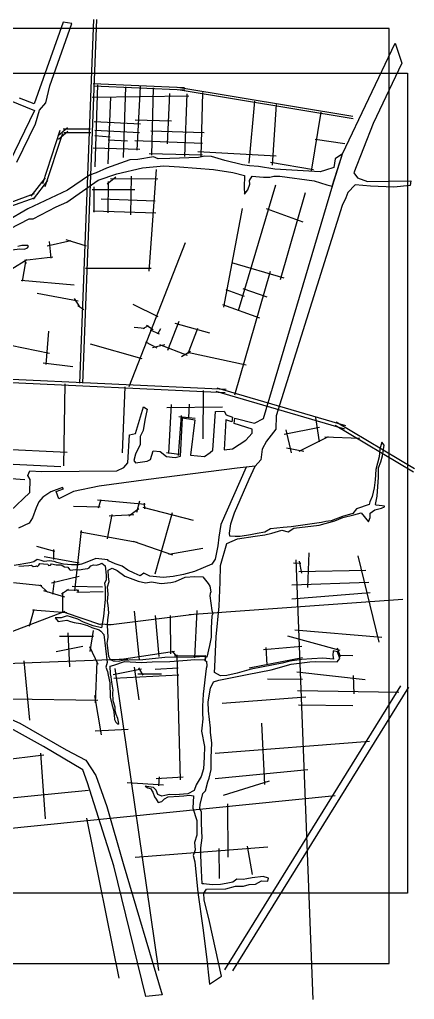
# Model space of a CAD drawing. Header units: metres. Extents: x 63673 to 71417, y 2014 to 6831.
# Drawn here: x 69486 to 71417, y 2014 to 6799 of the extents above; entities that cross this region are included whole.
import ezdxf

# ---------------------------------------------------------------- set-up
doc = ezdxf.new("R2010")
doc.units = ezdxf.units.M
doc.header["$MEASUREMENT"] = 0
doc.header["$XCLIPFRAME"] = 0
for name, color, linetype in [('图框', 6, 'Continuous'), ('底图', 73, 'Continuous'), ('水网', 141, 'Continuous'), ('路网', 2, 'Continuous')]:
    doc.layers.add(name, color=color, linetype=linetype)
picture_1 = doc.add_image_def('image1.jpg', size_in_pixel=(8192, 4266))

msp = doc.modelspace()

# ---------------------------------------------------------------- linework, layer by layer
at = {"layer": '图框'}
msp.add_lwpolyline([(63813.1857920684, 6755.63091658056), (63813.1857920684, 2189.193318366795), (71293.30290493378, 2189.193318366795), (71293.30290493378, 6755.630916580557), (63813.1857920684, 6755.63091658056)], dxfattribs=at)
at = {"layer": '水网'}
for points in [[(69472.53809555346, 6103.088731137917), (69563.6367801266, 6289.345974422176), (69583.02451275103, 6356.297090577631), (69614.23436257684, 6393.379977650795), (69633.63489306945, 6475.973566446453), (69741.4216518582, 6779.524488259544), (69699.26201519708, 6786.318668163061), (69557.82412675553, 6388.180810410208), (69485.74514962465, 6415.35739775683)], [(69439.71398489561, 4399.016432583159), (69535.82355369284, 4490.215603423363), (69537.79961371719, 4552.411309489253), (69526.93076475093, 4573.143167422066), (69535.82355369284, 4595.84951320896), (69593.13136972825, 4591.900669768249), (69960.86047151362, 4595.563022005051), (69995.84223356866, 4611.166740294954), (70015.20713756338, 4633.636062888224), (70024.02313929627, 4771.815690879243), (70052.34966401037, 4777.476206835999), (70081.3057054836, 4874.962708875479), (70091.37728185125, 4907.038877785468), (70110.26174695679, 4896.975708914048), (70098.93113707111, 4842.88653996546), (70090.11824833316, 4792.570827875723), (70076.26991729981, 4762.381453528854), (70075.01088378178, 4724.015837141051), (70052.34966401037, 4676.844914923917), (70044.79580879054, 4646.026609056018), (70052.34966401037, 4634.7057094099), (70109.63223019778, 4642.881951450807), (70126.62814502628, 4651.058193491713), (70139.21744254162, 4693.197531273152), (70172.5797554396, 4689.423809879517), (70204.05351806052, 4664.894951489375), (70246.85823645547, 4660.492430842103), (70272.66669413353, 4667.410809840949), (70282.10875374218, 4853.578508090519), (70343.16807459532, 4844.14440300755), (70321.13637158298, 4671.184398967161), (70389.74920176767, 4665.524015277827), (70417.44620972282, 4684.392357711213), (70430.66536988558, 4695.713257357303), (70443.88418415992, 4884.396813958447), (70486.40977067326, 4886.607531401708), (70496.28315302827, 4868.455946047703), (70526.29795867694, 4857.407252725534), (70523.92827773408, 4834.125940519734), (70495.098485501, 4844.385526490805), (70486.01476620138, 4698.384000842634), (70527.4826262042, 4703.513727694459), (70593.04160833103, 4744.552071578712), (70623.45141845154, 4779.276763049653), (70623.45141845154, 4798.217455754726), (70534.9866735047, 4827.023180755321), (70538.146017503, 4851.882839930768), (70634.11446386197, 4828.20697404939), (70678.7648423811, 4851.238168588256), (71017.39954736178, 5992.574418562988), (71065.03528804966, 6143.566261215834), (71322.98566015888, 6684.027420291153), (71355.83744188305, 6585.55446792909), (71214.5735352711, 6291.776917098323), (71120.945369347, 6050.518124290945), (71139.09240053484, 6025.772215085686), (71187.58525250235, 6008.975444783224), (71399.01502789679, 6011.55955311688), (71395.78200968442, 5989.594698414528), (71316.253635609, 5981.196247129584), (71201.16344475071, 5985.072475763764), (71126.16067357361, 5992.824800764736), (71090.59920267906, 5954.06317575992), (71080.90049393021, 5928.868086439937), (71063.54866001103, 5890.641086294841), (70740.42012882535, 4864.561199976538), (70738.69829672296, 4798.993071830309), (70692.65364234906, 4739.394833106199), (70671.72428544168, 4701.753777574806), (70665.05002424278, 4648.414697092259), (70637.47511486779, 4618.2389462883), (70550.70833572868, 4607.796434493153), (70116.44277139835, 4553.476062116883), (69875.17424751475, 4519.877759885305), (69748.79080271034, 4494.689548470487), (69677.41155766923, 4458.61043875024), (69664.81499649891, 4493.850444039475), (69700.08488353206, 4507.694741279351), (69696.30605353636, 4513.987627709719), (69638.78240318358, 4492.172367444844), (69600.15359458624, 4466.581401775242), (69580.83919028757, 4443.088064915762), (69567.40315814252, 4414.560366005026), (69548.92857070698, 4366.315167906927), (69533.48915335955, 4340.102545423666), (69481.3623986062, 4315.752380300633)], [(69435.34541529865, 6405.069374293232), (69558.92993174375, 6355.038698465944), (69436.85037541873, 6102.659126599493)], [(71065.03528804966, 6143.566261215834), (71029.08780577972, 6119.025895561266), (71021.90232163039, 6076.974912407838), (70981.86886052844, 6064.154364899354), (70955.17977116437, 6055.949288563686), (70734.49298641738, 6068.320920492261), (70654.22406542928, 6081.550042021437), (70609.53840630059, 6084.857256270014), (70576.43793086777, 6089.818077642906), (70490.37641803175, 6111.315367060975), (70424.17546716606, 6130.331981257768), (70391.07499173324, 6132.812524211622), (70360.4569568386, 6125.371159884876), (70220.807656947, 6119.981395310578), (70164.10410782258, 6119.148242912896), (70140.7556079413, 6129.146336220001), (70064.03930598171, 6115.815633322112), (70024.84739118452, 6114.14932852675), (69910.60670206259, 6073.32393516804), (69859.74036438059, 6050.828423628146), (69827.21925189902, 6039.16402552565), (69721.02184998273, 5965.947799095332), (69526.82111815055, 5874.951394190312), (69419.67598221236, 5813.394936503202)], [(69438.5967655925, 5777.888676923378), (69533.12735416727, 5826.195511633181), (69551.88902891602, 5826.195511633181), (69665.18129223952, 5885.317190889298), (69717.05727795418, 5907.839817247644), (69870.98692340229, 6015.04704784142), (69960.92446085456, 6045.245151837182), (70086.24118605196, 6075.643244152569), (70191.9996556787, 6085.05208616078), (70268.05911570122, 6079.985847664386), (70433.94058647407, 6066.958037128905), (70529.00384307571, 6052.431240068108), (70585.5050475276, 6037.232260044111), (70584.78075736639, 5978.607509436668), (70586.22933768878, 5946.038247632794), (70601.44150640396, 5967.027365672548), (70611.58260632574, 5995.254023964604), (70610.73794702602, 6013.816299617815), (70623.28400850022, 6034.613497649785), (70659.78110732509, 6031.479685971979), (70678.02948379343, 6029.770262001868), (70710.24967342858, 6029.770262001868), (70728.78340776841, 6034.613497649785), (70759.13510864969, 6034.347243359167), (70925.65335983643, 6010.986041639437), (70988.10176821936, 5992.902309465339), (71015.1185205436, 5984.886433378821), (71065.03528804966, 6143.566261215834)], [(69447.63932418094, 5674.232429409574), (69487.94811239286, 5678.738779971464), (69510.49830201059, 5678.175453084373), (69525.43756483402, 5684.934846659802), (69530.22950174584, 5691.412510657974), (69526.28326179879, 5695.355402065382), (69497.25008722817, 5695.355402065382), (69477.51854160457, 5690.567586461054)], [(69482.44295374642, 4129.289461198263), (69530.81647424038, 4133.61182779679), (69544.33344425447, 4135.341620947612), (69552.6558633417, 4127.818250828422), (69564.9414709041, 4129.006144412124), (69568.11188332888, 4131.381931579497), (69573.65993212815, 4127.422242211381), (69579.60471484094, 4135.341620947612), (69585.54915166536, 4142.073106100113), (69602.98642000182, 4141.677097483071), (69623.9908346766, 4139.301310315699), (69626.76485907624, 4133.361842397251), (69637.86130256312, 4134.945612330572), (69642.22053317516, 4140.489203899401), (69664.01737801195, 4136.133638181665), (69681.4549922368, 4136.133638181665), (69688.98463527362, 4136.529514531285), (69705.2330854229, 4127.02623359437), (69721.08514754695, 4125.046455044008), (69730.20034268452, 4113.563263289339), (69733.37075510935, 4109.999582538264), (69759.6122649755, 4113.874091696168), (69778.5814727217, 4111.879102393984), (69794.55528753763, 4114.871652480942), (69806.2864361084, 4115.869213265745), (69820.01405211497, 4117.61487850541), (69827.00272580504, 4121.35566531465), (69833.99139949512, 4131.331008627749), (69846.97016726912, 4136.817460676684), (69861.69636288186, 4135.321119499479), (69878.66875730397, 4140.059467093524), (69888.40274666237, 4145.047138750087), (69904.37690736662, 4131.82978902015), (69910.04359586275, 4086.431911395949), (69908.84094214236, 4060.797165214579), (69901.2241352466, 4046.37750475356), (69904.03032726084, 4025.549223880925), (69904.5526186378, 3985.454343411955), (69904.80511711806, 3968.804919001065), (69896.76010047078, 3883.477759701667), (69886.61969232571, 3828.232705881936), (69846.16528512724, 3838.848091178255), (69799.17289673153, 3855.996031446732), (69770.16012957232, 3871.102556553117), (69739.10454594134, 3881.309764630918), (69718.67292233957, 3887.842187335688), (69689.2516610637, 3877.226802039368), (69660.6477339096, 3877.226802039368), (69674.13219042076, 3858.854065580614), (69717.03859998441, 3866.203239524562), (69734.20088709926, 3858.854065580614), (69752.58934834081, 3855.179544742336), (69783.64493197185, 3850.28009544636), (69817.56135797309, 3839.256400664164), (69840.03579804668, 3830.682430529938), (69874.36071816465, 3818.842249043315), (69883.75919584378, 3811.901384585275), (69898.46982648171, 3795.978372774494), (69913.87845976785, 3658.761916042422), (69908.06580639677, 3637.053263307724), (69915.50621024473, 3614.7512589845), (69918.81290267123, 3597.405314407515), (69926.63655078784, 3559.910678895889), (69929.50776980794, 3489.288348587317), (69939.08783885988, 3448.919410050701), (69945.33596563729, 3427.278345961067), (69947.83500881528, 3403.556451022014), (69949.50115289669, 3380.666782608809), (69957.41507786723, 3367.76541971456), (69965.74579827429, 3357.361000932666), (69971.99357916339, 3361.522794898919), (69966.16224782256, 3385.660935368302), (69958.66477240034, 3405.63728187143), (69954.08278970438, 3422.284325468994), (69953.66634015605, 3441.012067648554), (69944.08627110418, 3472.641437257176), (69942.4201270227, 3510.513299414044), (69943.25337200757, 3523.830907838594), (69937.8333018901, 3563.066843765497), (69934.08456417901, 3588.453456291027), (69930.33582646788, 3603.852027832414), (69928.37083487009, 3640.788098083636), (69946.70360809068, 3645.888064768865), (69999.28658955013, 3664.748074355594), (70082.2060528043, 3659.359500187945), (70134.11455202196, 3662.053787271754), (70220.40469704353, 3663.400930813689), (70305.34622346982, 3670.810286427877), (70341.74993244588, 3674.178079148958), (70390.28809578449, 3672.157429969782), (70392.98464119836, 3667.442361439404), (70394.76665787002, 3688.521421316022), (70337.02440609329, 3685.127704183166), (70195.72556476004, 3683.091447449959), (70089.07193613755, 3671.552703384252), (70020.48366402427, 3670.126331665466), (69988.93069297593, 3668.523250690691), (69969.41048512148, 3664.515680521204), (69952.83171161787, 3665.584268903651), (69944.54215192195, 3666.385809391009), (69930.63744109089, 3671.462100210367), (69922.61559896165, 3688.56123380558), (69916.41866365696, 3744.482438610692), (69914.36512464692, 3752.006073264667), (69917.10317666031, 3771.157071147143), (69918.47220266702, 3782.784434375646), (69917.78768966363, 3810.142889407114), (69915.73415065365, 3842.289292310307), (69917.10317666031, 3867.595883054514), (69922.99849734205, 3901.5030296818), (69919.11832206586, 3938.548749613576), (69916.53142325225, 3956.640682366911), (69918.67904388782, 3992.096018995013), (69915.66116821615, 4029.141606659337), (69923.42151876853, 4054.125861732319), (69919.97232035048, 4077.38706929225), (69919.54134349234, 4109.69430936253), (69939.37319673138, 4119.171136818041), (69963.08522524661, 4108.832719472323), (70000.54804428648, 4081.430483929085), (70066.33047027385, 4055.917952831921), (70101.81861284269, 4048.566927144275), (70130.38207106234, 4052.891013219078), (70177.67088575609, 4045.534167765523), (70225.27688004769, 4049.425871686341), (70247.7814124059, 4054.614854336571), (70294.95470039778, 4076.235549245524), (70343.42610728886, 4078.397592282941), (70382.37624614395, 4077.100445820921), (70407.47736218898, 4044.23688903611), (70415.70016543736, 4031.696880698233), (70421.75909129872, 4004.022306563653), (70417.86438871274, 3996.238766454597), (70416.5659239252, 3984.563654692145), (70426.48115876806, 3913.217821666418), (70430.29734470334, 3896.877638453472), (70426.75371877138, 3886.256565658668), (70422.77600298643, 3827.448095622676), (70422.07800033822, 3783.525660925342), (70415.10039507464, 3741.694770737435), (70401.70725308236, 3685.149925107544), (70394.76665787002, 3688.521421316022), (70392.98464119836, 3667.442361439404), (70400.25763509497, 3666.248912624607), (70401.64153429987, 3641.083848006064), (70398.59702522686, 3630.022324745398), (70384.15411215568, 3503.809458149626), (70380.58419871067, 3446.025795984315), (70380.58419871067, 3408.929946705234), (70381.29811222205, 3383.248377861717), (70377.72819877707, 3338.305367850757), (70375.58645824308, 3324.037814907992), (70390.19781893055, 3248.713113740146), (70387.89558621187, 3196.955025575328), (70385.5933534932, 3140.596147919947), (70374.08184401138, 3102.640163692123), (70349.90736280009, 3061.233719613753), (70339.54696967761, 3033.629379472375), (70308.19495974854, 3017.34091281562), (70247.02322518849, 3012.813399468607), (70218.47636960866, 3014.171653472702), (70196.72621969623, 3009.191521058383), (70180.86689391726, 3006.927764384862), (70162.7419995825, 3013.718902138004), (70154.13249318209, 3035.903320736252), (70140.53873595892, 3048.580093573139), (70118.33547233534, 3051.749220648636), (70100.21057800058, 3055.37123132628), (70113.80433522374, 3047.221839569014), (70126.0387513134, 3044.052580226097), (70137.82005369198, 3025.490172305465), (70145.97610049287, 3003.305885974638), (70154.58560689323, 2991.081732205057), (70164.10134071595, 2976.141334962071), (70182.22623505077, 2980.215964706993), (70194.91376485158, 2993.798240213277), (70212.13243176402, 3003.758637309337), (70266.05434694554, 3006.475013050164), (70288.71072428027, 3007.833267054259), (70316.3513524378, 3011.455145464483), (70336.74181532838, 3007.380515719561), (70333.06260117142, 2947.470654984181), (70352.85848202422, 2886.970484810649), (70353.04664527526, 2815.024290023837), (70341.26776411508, 2779.717092891777), (70344.94870771369, 2743.674356708508), (70335.37832353497, 2716.458485941956), (70342.74021073215, 2685.564655384544), (70357.28481497214, 2535.133229735861), (70381.60733638826, 2363.950238310644), (70399.83911021677, 2221.256720515521), (70415.03190918553, 2087.671268644743), (70472.76551375403, 2127.139598406007), (70415.00804289081, 2394.320554470527), (70388.69458825215, 2499.486237634788), (70387.49850641003, 2532.948172169592), (70400.65506078518, 2552.069145350631), (70494.48937615345, 2554.449429609871), (70541.76539297902, 2567.19564283549), (70580.78678482992, 2567.19564283549), (70608.55227867421, 2575.443309276277), (70640.06962322461, 2576.942824871221), (70669.33592652902, 2592.688201554178), (70700.10303929355, 2591.938509890403), (70702.35408053955, 2605.434547047218), (70677.59055150376, 2614.431905151782), (70623.56071916356, 2607.683886573359), (70597.29603477934, 2603.185207521106), (70578.53574358393, 2598.686528468825), (70547.76863081938, 2601.685559658741), (70528.25776194979, 2586.690006906953), (70496.74041739939, 2579.192164397362), (70468.97526944341, 2575.443309276277), (70427.70214456988, 2573.943793681305), (70387.17994325887, 2577.692648802419), (70378.9253182842, 2577.692648802419), (70375.923699364, 2642.923627327779), (70373.01201140937, 2718.710735351051), (70372.25589952187, 2754.221227487928), (70379.06125239754, 2803.331586696237), (70375.82685063187, 2873.075529153837), (70376.30486830273, 2900.780260257248), (70375.348832961, 2928.007373753411), (70368.17753023311, 2945.681209232745), (70368.65554790398, 2966.220882622963), (70382.27801385848, 3019.81074210949), (70395.23533655604, 3032.277871106024), (70405.7932319144, 3076.391961276327), (70412.99185982026, 3094.612987019063), (70423.39963964385, 3137.289065938763), (70423.39963964385, 3194.279784998158), (70425.71190312406, 3266.673308155965), (70418.77476679505, 3316.732686010626), (70419.01135441213, 3338.228255952389), (70409.690701607, 3423.595095473924), (70408.13731712091, 3467.830739391415), (70419.01135441213, 3533.796066561336), (70434.54589105007, 3564.838565684389), (70460.95411909086, 3572.599223531987), (70598.94557622093, 3599.718142289086), (70716.21244233451, 3623.401018343051), (70813.51878475054, 3650.823226264765), (70904.96716242447, 3663.164172154851), (70933.9394606491, 3664.636176129135), (71038.21891178045, 3662.896198387957), (71052.41555236129, 3679.444967301999), (71039.79616256128, 3710.966538973764), (71019.28982708044, 3716.482751189324), (71016.92395090919, 3692.841671636037), (71020.86742374957, 3674.716804298312), (70968.81295965705, 3681.021065725683), (70915.18089889537, 3676.292902721995), (70863.91506019322, 3673.140705874597), (70807.12849786985, 3666.048395235354), (70769.27067435818, 3656.591936960555), (70617.98015686136, 3626.734157003433), (70550.42505318712, 3607.378012372472), (70498.76524767815, 3595.466671020812), (70468.46473826961, 3593.97773681843), (70438.66092450173, 3610.852280356282), (70441.14474859321, 3638.645498355094), (70447.142106332, 3783.816781488509), (70462.35842570713, 3934.253894635709), (70466.02899265586, 4051.745974275312), (70468.45021095983, 4133.187117152409), (70499.92431946908, 4240.431382620154), (70551.27697614179, 4263.03125314429), (70637.15032572678, 4276.791825115448), (70685.7576667312, 4283.267240567686), (70718.97297708929, 4290.552264819154), (70768.39038856054, 4305.1221810547), (70799.17514162982, 4297.837156803231), (70827.52968329868, 4314.835502634203), (70951.67938127357, 4330.394382273051), (71027.83084759169, 4351.439846228255), (71066.71699710586, 4366.819238995609), (71120.18510679959, 4379.770202167536), (71155.83062855812, 4389.483523747037), (71191.47615031671, 4345.773775040405), (71200.38761722844, 4367.628583260026), (71200.38761722844, 4387.864570683421), (71223.07097385282, 4404.862916514366), (71255.47586785577, 4412.147808498441), (71270.86824439041, 4420.242177014326), (71270.86824439041, 4423.479950874141), (71258.71649561141, 4425.09890393776), (71230.36229983094, 4427.527201265795), (71226.31160160848, 4430.764975125611), (71234.94255308527, 4472.319558699993), (71240.63518320612, 4564.949730618246), (71241.4483666679, 4609.639580811896), (71252.02044344775, 4639.703830191602), (71260.96580741576, 4668.142909939575), (71269.09833381027, 4720.145692807622), (71257.71307356858, 4735.584076838539), (71247.95418025053, 4700.644583098386), (71243.88826294156, 4663.267533311707), (71236.56892000884, 4633.203416199394), (71228.43673950263, 4601.514129455344), (71224.37047630537, 4551.949034901219), (71220.30455899646, 4512.134296800621), (71210.54566567832, 4470.694521335651), (71198.34722197492, 4443.067960269863), (71195.9073257012, 4430.067264552868), (71133.10403589258, 4409.625733578752), (71115.16522947891, 4386.205143793195), (71065.3541970891, 4371.415266859549), (71008.87616715528, 4351.413128212007), (70984.17247680044, 4347.840585544676), (70962.71909907443, 4343.293761156179), (70813.95460404526, 4321.388691321859), (70774.12452528084, 4318.246943599631), (70743.72820480517, 4315.105063609983), (70712.2834968039, 4311.439669222804), (70685.03130124001, 4295.20701941187), (70647.82201834541, 4289.970685029897), (70615.85328952553, 4282.639763988117), (70563.96969426755, 4274.261549616494), (70540.38633621077, 4274.261549616494), (70513.65816146554, 4276.879782941192), (70512.61011982826, 4291.017846092349), (70518.37504060986, 4336.050401137967), (70537.24186541066, 4389.678353637775), (70608.78955806803, 4555.360872668884), (70637.47511486779, 4618.2389462883), (70594.09172529822, 4613.017690390726)], [(70594.09172529822, 4613.017690390726), (70469.35747604712, 4332.538172408297), (70459.9116116669, 4271.192152165983), (70455.18885242095, 4228.722013599239), (70442.5943665806, 4164.230145345062), (70426.85125928023, 4139.062567645771), (70341.21657264233, 4104.307719206), (70287.30365055741, 4089.447740546574), (70237.10868212227, 4079.541176285216), (70187.53389146128, 4074.587894154538), (70123.08624853595, 4080.160320018126), (70093.34123578406, 4095.020298677555), (70075.98974775318, 4082.017751216858), (70046.24473500124, 4095.639442410464), (70015.26040436607, 4109.880277337011), (69987.37454138318, 4129.693538127116), (69953.91122909308, 4141.457665854599), (69921.0677486888, 4155.698500781145), (69917.34944915067, 4160.032639178913), (69858.56987827481, 4166.941627191817), (69814.24774778, 4149.849371501768), (69788.19889771316, 4139.749300023743), (69775.75764040263, 4135.476269168081), (69740.27399438214, 4135.445318594808), (69700.8555227294, 4139.344826292654), (69668.8525509649, 4147.533898272057), (69654.8025670356, 4152.603178918827), (69632.94657529447, 4155.332913667749), (69606.79776350054, 4152.21325460251), (69591.18643965351, 4157.28266751667), (69571.67245778895, 4162.742004747124), (69555.28046398313, 4150.653425069903), (69535.37632008328, 4146.363993055738), (69458.66762766696, 4132.101069472205)], [(69248.50069056218, 3467.344259867881), (69486.78869471361, 3363.250604038622), (69713.99754979473, 3233.184391070099), (69810.04555046943, 3181.853394363018), (69858.06937786254, 3107.088713397069), (69912.61735091981, 2955.709591776074), (69991.88942174334, 2676.971903278492), (70182.79660490551, 2036.05814555817), (70103.74763205426, 2027.811801791482), (69947.5728254618, 2666.431116799824), (69817.42715330138, 3070.986456880579), (69794.47953799355, 3135.403197247477), (69603.22508294892, 3248.23893508548), (69337.14460566347, 3396.002262596972)]]:
    msp.add_lwpolyline(points, dxfattribs=at)
at = {"layer": '路网'}
for p, q in [((69780.49561873508, 5023.85480643966), (69849.33915643534, 6799.17215025591)), ((69794.8586316022, 5023.85480643966), (69863.70216930244, 6799.17215025591)), ((69846.28392482409, 6487.252140522264), (70292.58917011484, 6467.642968341388)), ((69847.66228981566, 6475.314081154356), (70293.96753510639, 6455.704908973479)), ((69856.04904413213, 6079.337340567086), (69868.9171276408, 6480.842329703941)), ((69994.25529791461, 6125.176594528952), (70005.02245571205, 6471.461396118655)), ((70075.73067739466, 6472.873747492298), (70059.14325668284, 6161.502250696126)), ((70138.81932507477, 6465.810535682627), (70131.00190294812, 6137.76448366823)), ((70259.87954849393, 6469.821809339511), (71115.92030370136, 6328.061305834475)), ((69841.55666902987, 6420.700471936405), (70313.91664448903, 6426.143408008385)), ((69919.42097435385, 6095.268156154867), (69932.81238690442, 6421.900137319346)), ((70208.60575436027, 6192.659425661203), (70221.19989431223, 6437.788759604242)), ((70261.25791348553, 6457.883749971603), (71117.29866869294, 6316.123246466567)), ((70304.53615300299, 6437.078219093004), (70292.81849407707, 6130.735000047367)), ((70379.91040824557, 6443.646618532483), (70371.79137149588, 6131.694996888548)), ((70608.03344618053, 6097.688252903665), (70636.08118490141, 6400.790391404267)), ((70723.17690384155, 6088.101114430582), (70741.62935442402, 6384.565942172572)), ((70913.89108131606, 6059.523021637725), (70960.1965354901, 6346.593556786277)), ((69673.84337366594, 6233.393157706743), (69720.00113352343, 6272.923653149366)), ((69851.32524722116, 6301.858603406756), (70077.01496076072, 6289.274946824531)), ((70051.42925516661, 6309.938951577496), (70228.75651663872, 6304.402105646413)), ((69599.26154858543, 5998.589146636106), (69685.05292263639, 6259.08795329096)), ((69610.90518740896, 5984.19779140022), (69696.69656145992, 6244.696598055075)), ((69676.4254300429, 6214.690546334548), (69722.58318990037, 6254.221041777171)), ((69699.55982504849, 6265.676457376365), (69832.09904444643, 6266.335281331413)), ((69702.14188142546, 6246.97384600417), (69834.68110082339, 6247.632669959217)), ((69854.0612239046, 6259.013222205918), (70072.38628314028, 6247.118546547572)), ((69854.37494461914, 6233.315384471325), (69928.7108430976, 6227.360970335867)), ((70128.0023593579, 6255.577576304991), (70388.45212053343, 6247.020800933679)), ((69918.3819258131, 6211.392194002226), (70013.10552007552, 6207.004751839384)), ((70049.70292651589, 6208.060113481099), (70379.58976976447, 6196.344263357227)), ((70930.82093147367, 6215.669589682336), (71077.0116714458, 6193.520089679573)), ((69846.16217213223, 6172.400423708953), (70074.60377321835, 6166.103966058582)), ((70120.05799621443, 6144.794099556486), (70381.15318501211, 6139.326694014163)), ((70357.81817477563, 6154.473825214547), (70739.99585279122, 6134.541850170563)), ((70713.19629610446, 6102.228992991411), (70922.38229390787, 6066.813601120287)), ((69913.96527773846, 5997.790912833909), (69956.02183967747, 6030.676955077943)), ((70030.99209735155, 6033.721883058141), (70028.55427640787, 5846.149901746743)), ((70118.86156848393, 5570.954995749898), (70154.7239622249, 6067.825975854677)), ((69541.89389386913, 5937.316799339576), (69612.44957879855, 6026.919370307965)), ((69553.53753269267, 5922.92544410369), (69624.09321762207, 6012.528015072079)), ((69850.57570721197, 5858.329878202319), (69849.96625197603, 5981.956916988158)), ((69919.45106663847, 6008.143879594427), (69917.01289980643, 5855.893909364677)), ((69929.81284331426, 6022.759957155067), (70161.42831570841, 6022.150998012512)), ((70555.99972728148, 5377.946069752032), (70738.4794749922, 5992.162307992732)), ((69440.34626876126, 5906.351279847497), (69559.03819479082, 5949.176027332811)), ((69840.21393053618, 5969.167981389997), (70049.2778297594, 5969.167981389997)), ((70762.11690302065, 5530.568883338434), (70883.86999776683, 5954.443880962315)), ((69442.92832513823, 5887.648668475303), (69561.6202511678, 5930.473415960617)), ((69884.70865930727, 5924.101962690387), (70148.62871808896, 5914.357955072425)), ((69845.69971943618, 5864.419866430137), (70152.89525062875, 5855.284817954728)), ((70485.12365675558, 5394.961087940092), (70576.13338533312, 5876.052883202523)), ((70692.22638181262, 5876.155661895342), (70870.6312122589, 5811.078765865616)), ((69620.67514915355, 5693.391495603894), (69737.34916267102, 5720.754844529437)), ((69630.42920003505, 5715.132289318513), (69639.43301913067, 5633.7916696709)), ((69711.83851484429, 5724.878148680175), (69811.63041079347, 5694.141187267668)), ((70022.11613830247, 5007.677127911562), (70297.09969416841, 5710.360321711887)), ((69448.1024686537, 5582.063606207521), (69521.25819615315, 5626.669731132424)), ((69500.25066848338, 5522.027959167928), (69516.0072654286, 5615.738226733025)), ((69507.75229456561, 5621.796735317913), (69517.88163428416, 5608.677395736682)), ((69510.37862464866, 5623.670964477351), (69648.43683822628, 5640.538894644851)), ((70522.41551547428, 5613.253022028421), (70778.28725724107, 5537.221628458445)), ((69807.98232658615, 5585.515256464714), (70129.5481343008, 5584.544545963581)), ((70537.86335513362, 4966.726551442679), (70713.58905780682, 5569.987811241739)), ((69494.2481224197, 5526.52597688316), (69753.10714316956, 5504.410337336623)), ((69572.083451749, 5462.582813481773), (69773.21769575813, 5425.797446989101)), ((70495.00952608432, 5481.209332233966), (70584.0138071947, 5448.665068667388)), ((70577.6274108607, 5485.993137972656), (70695.16919294358, 5445.592925187376)), ((69753.45303766224, 5436.639447154914), (69779.03080982597, 5395.594714667008)), ((70039.92831801814, 5409.025664251544), (70162.00871307662, 5349.076619763249)), ((69770.89243391594, 5402.564575111817), (69800.73316360281, 5383.978284320242)), ((70478.33812754137, 5407.572234856541), (70659.75857458812, 5342.697664107753)), ((70210.30454828458, 5185.084615064265), (70267.08500427098, 5326.915811293467)), ((70244.37283268642, 5316.703970891047), (70414.7141736206, 5269.048689584324)), ((69615.56361142568, 5115.165478704088), (69628.56832082437, 5277.589061090228)), ((70045.58803793418, 5296.240106860601), (70099.05922318807, 5291.351453434732)), ((70090.46955606218, 5290.254618013673), (70115.68513858135, 5304.713936081571)), ((70106.39841448615, 5307.064984700113), (70139.5994922394, 5286.113598495854)), ((70123.87264602202, 5284.018467704054), (70168.60674253301, 5264.463842816827)), ((70161.26755123492, 5264.114652487569), (70176.99437042723, 5289.954692117697)), ((70310.80595889376, 5168.064866148561), (70356.79812527, 5291.741676954845)), ((69321.35860821027, 5232.920638216514), (69632.15206980245, 5169.792446930165)), ((69831.82761212277, 5216.23198310877), (70083.88868750895, 5143.821229015608)), ((70101.6605999085, 5225.870510765817), (70157.37640427217, 5195.376799550389)), ((70136.43861602547, 5197.858843471323), (70195.70321408987, 5212.751129364442)), ((70170.50690042734, 5212.751129364442), (70305.71535938697, 5159.919000493088)), ((70277.87329388114, 5153.314423798534), (70321.59424850394, 5179.978694863056)), ((70307.79074766897, 5175.608900487748), (70594.56757346987, 5113.283274872128)), ((69601.37630982972, 5123.434307930001), (69746.79468116292, 5104.534089051507)), ((68419.17980878009, 5075.209743547457), (70490.77937793516, 4977.04537104629)), ((68423.91571178252, 5091.77094559776), (70495.5152809376, 4993.606573096593)), ((69701.81709228437, 4619.929720554006), (69708.53908607272, 5020.041140289075)), ((70000.50664257808, 5006.326756803211), (69987.49824557338, 4683.828859299858)), ((70383.19675613128, 4988.328463025091), (70382.6866584189, 4751.337405258154)), ((70445.46696915408, 4983.567873695487), (71075.3918764005, 4800.100017760822)), ((70450.20287215653, 5000.12907574579), (71080.12777940294, 4816.661219811125)), ((70205.97194722213, 4904.302732473095), (70477.74744114668, 4908.380004597111)), ((70226.37550439182, 4918.980894225549), (70214.13337549503, 4679.237682527995)), ((70314.51892973902, 4921.427250789708), (70311.25435842985, 4854.560093083117)), ((70275.75888143513, 4865.589555321729), (70261.43755372506, 4670.890274454319)), ((70264.4908647111, 4859.954760405067), (70344.59064248006, 4852.426982265114)), ((70932.41067987673, 4855.887873009804), (70950.8534619776, 4736.948533652288)), ((71033.74726746144, 4835.394914024014), (71416.73039044987, 4607.456110454543)), ((70779.53676016728, 4774.815089495155), (70952.84523477232, 4808.17658346656)), ((70788.016678588, 4794.93789378499), (70813.98644902026, 4683.20335197784)), ((71029.011364459, 4818.833711973713), (71411.99448744742, 4590.89490840424)), ((70852.55021442693, 4691.575878761425), (70996.75209467528, 4763.451054092846)), ((70978.60310183172, 4761.802535305294), (71149.2738240066, 4754.543653123973)), ((68867.30650201201, 4725.474746642023), (69719.10251564432, 4687.094713106868)), ((70791.72664965333, 4708.092090368591), (70875.46591162059, 4691.146568023532)), ((70205.10938888113, 4685.12214853137), (70266.94087970938, 4676.065511558476)), ((69455.10706061928, 4627.954928471194), (69687.30108001648, 4615.955029591311)), ((69108.29531488943, 4580.660021247031), (69511.95456574077, 4553.555613571422)), ((69867.49745470379, 4452.92434677466), (70099.23534540216, 4433.180448046599)), ((69871.92948090445, 4414.595007220276), (69884.29935718597, 4455.592108102881)), ((69749.13589492517, 4422.432693369836), (69880.67889306758, 4419.418202138084)), ((70020.81550399233, 4375.516188438551), (70069.46452950509, 4411.025365658505)), ((70058.62162228026, 4392.865533747736), (70073.52296149246, 4449.286048151389)), ((70087.89039392817, 4417.306597677676), (70334.33304366609, 4354.228025871193)), ((70095.94191134565, 4437.966848416054), (70097.43893665317, 4410.145886482816)), ((69916.22955520292, 4263.708270026005), (69938.60564333576, 4382.29858681056)), ((69924.01455163283, 4375.030164887678), (70044.16446669724, 4381.348493416537)), ((70149.70226457421, 4091.602474676011), (70234.13596208148, 4392.004809726328)), ((69756.69698886255, 4009.275779925217), (69788.06955211409, 4303.816586850174)), ((69781.51522215443, 4297.267794717078), (70061.4689269044, 4247.295765363182)), ((69568.28356836106, 4227.769826803169), (69656.26370839021, 4202.230630136786)), ((70041.43812617165, 4251.420456601187), (70233.38644950108, 4184.996969571728)), ((70216.47625766612, 4188.130042139712), (70382.22734076488, 4217.466861178865)), ((69605.44035590804, 4176.53077885426), (69777.74393126344, 4145.567115141449)), ((69651.92513479295, 4211.210088028161), (69651.3053424255, 4162.287497348842)), ((70895.67334804335, 4025.699926875225), (70901.73257919023, 4194.350199682114)), ((71139.77381826128, 4179.647355386129), (71242.78074775856, 3758.454098782095)), ((70824.69377159751, 4145.917300824751), (70861.91477064988, 4144.187554436988)), ((70922.30477263678, 2013.65455801856), (70838.63301923033, 4160.600953800073)), ((70853.25870299, 4153.701159569684), (70864.51158013784, 4095.754655579625)), ((69642.02637451804, 4047.469773697176), (69777.86832754262, 4080.543520879948)), ((70851.52750567305, 4103.538514324558), (71178.72601463062, 4110.45749987561)), ((69456.71162916574, 4050.445653395551), (69595.18732995656, 4035.00092052907)), ((69584.57443835388, 4038.83204597741), (69622.71104785887, 4002.856369369546)), ((69647.95969598324, 3992.242856548126), (69656.3912665996, 4058.390350913668)), ((69743.73121035278, 4032.689616114633), (69892.08578594324, 4027.933602002893)), ((70816.90331610861, 4037.808151589565), (71194.30689858338, 4050.781249497787)), ((69603.32296934607, 4010.945579456544), (69705.5886586252, 3979.653227201372)), ((69691.1889839739, 3993.957079886309), (69725.56908333764, 4016.703033512455)), ((69697.59414167397, 3901.580141580198), (69697.2797291828, 4001.153426502393)), ((69715.34796833356, 4013.917820407086), (69776.21001677035, 4012.06100421434)), ((69764.13052459052, 4016.238829464268), (69777.13921887074, 4000.92012942536)), ((69765.98890176624, 4002.776934434353), (69895.14653436781, 4006.026362771662)), ((70817.7689282796, 3969.483158089177), (71199.50051755925, 4001.483477446543)), ((70314.75404013383, 3893.685893651331), (71359.98395117268, 3968.383647309267)), ((69382.64171881233, 3786.505513341224), (69709.39619735228, 3909.533248505206)), ((69534.86233002623, 3837.134566918511), (69557.10364136593, 3919.291408735735)), ((69548.4726898892, 3915.621517256717), (69717.02199734462, 3903.926565383185)), ((69704.64818825829, 3905.263127532526), (69881.931867801, 3844.760841080454)), ((69920.35902350245, 3843.146385108703), (70350.28334341384, 3897.361472628865)), ((70046.19356107822, 3910.521616649689), (70070.10942813876, 3672.93047223198)), ((70148.69012261268, 3887.99141999219), (70167.13949882436, 3688.633334196714)), ((70222.48765448447, 3888.674154579842), (70223.17095570621, 3700.92253440694)), ((70352.23310882603, 3913.673981192113), (70341.89135402389, 3681.755091058929)), ((69867.97423605558, 3848.113026247477), (69940.24241410254, 3844.674602730986)), ((69681.44223957353, 3787.218074793515), (69846.98217600069, 3787.218074793515)), ((69721.81784502957, 3803.354665078694), (69730.56587891544, 3638.626937168929)), ((69846.30925239602, 3816.12946385717), (69830.15903183362, 3712.586327948926)), ((70796.4355474335, 3790.126510492732), (71052.0022304995, 3720.137441603951)), ((70832.48420006134, 3818.995222353798), (71257.49601954031, 3782.670548210776)), ((69665.29199198612, 3713.258684013517), (69795.83976584475, 3739.480648818812)), ((69828.14023399455, 3736.791213376697), (69869.18876305525, 3650.729379882815)), ((70678.015586534, 3722.36877932718), (70866.42319665098, 3738.927668136936)), ((69975.28357412163, 3673.602470416465), (70243.67420826457, 3713.71677054865)), ((70232.55648336357, 3714.922300868022), (70254.42055500588, 3687.508226247314)), ((70243.70285481159, 3691.363333112045), (70395.89390570005, 3693.505055420086)), ((70254.84925328464, 3696.503464414595), (70271.62621165087, 3086.79493859489)), ((70690.22717713068, 3731.955503838946), (70694.58847879026, 3647.418004735982)), ((71038.32093691512, 3730.526443842384), (71053.09671777122, 3687.876853939806)), ((71048.58364346251, 3695.021851961281), (71115.14638178262, 3693.515232635588)), ((69208.33251631157, 3645.52432689236), (70014.85204960266, 3676.986204447141)), ((69506.49683100628, 3667.630536278535), (69534.39872996035, 3377.409946150513)), ((69864.21358751295, 3664.771219623808), (69855.62837951937, 3461.759781873118)), ((70608.23497618143, 3633.473676140005), (70869.91223797863, 3684.021870096363)), ((69944.30822497216, 3600.23903948227), (70082.43817230276, 3628.095386810946)), ((69946.60640771987, 3583.017345533243), (70264.90270491349, 3599.090926552335)), ((69952.13411029422, 3629.731335059789), (70165.35884567622, 2154.239884130237)), ((70046.57672215723, 3635.830551494015), (70069.55841450921, 3477.390911244191)), ((70064.79803401952, 3603.239304979827), (70179.23269270168, 3604.14316473771)), ((70067.51188897462, 3633.518534174486), (70088.77051854803, 3596.460373571341)), ((70148.47554376043, 3626.287667295179), (70261.55327496502, 3633.066598703668)), ((70840.88277309852, 3614.299679112559), (71175.24108110972, 3576.135389389363)), ((71117.6694399245, 3594.940982399381), (71120.99089895202, 3505.890973045258)), ((70490.36870439087, 2158.815582587537), (71350.8503869168, 3545.129596477874)), ((70698.61442667432, 3579.454022792088), (70869.66860720367, 3577.794700498849)), ((69852.05120952206, 3497.50122328159), (69884.96114647237, 3305.927040966061)), ((70528.61095284479, 2152.447262681429), (71389.09263537072, 3538.761276571766)), ((70845.21567143648, 3522.702726517105), (71341.08685996392, 3513.886853385236)), ((69439.96152310622, 3481.060155312842), (69867.79073048523, 3474.626701227518)), ((70476.54993440586, 3459.85821948342), (70885.69967434545, 3491.215350004803)), ((70849.7463660741, 3452.807243275933), (71114.76378822955, 3449.323112691887)), ((70669.51688570748, 3362.426221890419), (70683.00765272905, 3064.082748719953)), ((69856.10012869381, 3325.03078165528), (70016.88519774028, 3333.006274012993)), ((70441.94085184121, 3216.523692110204), (71196.35647794796, 3275.330729997865)), ((69391.62928115646, 3182.746331628732), (69604.44641463905, 3208.783567530103)), ((69589.03224713972, 3215.967274947703), (69611.80000051642, 2895.981995527749)), ((70442.87191866968, 3092.838750715271), (70896.16185274527, 3135.972742524493)), ((70012.52227457808, 3073.572308783056), (70189.43732242871, 3061.741541804313)), ((70153.2184930965, 3093.058287792532), (70286.25305748747, 3100.017557222968)), ((70169.2383718699, 3100.017557222968), (70165.05927305945, 3056.87005543976)), ((70483.34424675947, 3011.962499297348), (70707.29106039295, 3081.156627001627)), ((69191.76324438152, 2973.129341566266), (69823.36259702925, 3035.618813543464)), ((68570.59622962866, 2761.403347696614), (71029.79739025251, 3009.877978460294)), ((70503.08123120992, 2969.442775138079), (70504.87999113777, 2708.841539208806)), ((69812.75503838804, 2898.672319773796), (69971.79058713751, 2118.01407436638)), ((70050.62753308206, 2707.729952417147), (70699.08398682013, 2758.951576078413)), ((70460.7470126886, 2750.863955410123), (70462.54577261648, 2603.489464755689)), ((70598.35289035889, 2762.546079123766), (70623.5356644742, 2624.157834898963))]:
    msp.add_line(p, q, dxfattribs=at)

# ---------------------------------------------------------------- pictures from other files: only their frames are drawn
at = {"layer": '底图'}
image = msp.add_image(picture_1, insert=(63694.22500815052, 2532.922134542057), size_in_units=(7688.623759718263, 4003.865839716566), dxfattribs=dict(at, contrast=60, fade=35))
image.set_boundary_path([(-0.5, -0.5), (8191.500000000001, 4265.5)])
image.dxf.clipping = 0

doc.saveas('drawing.dxf')
